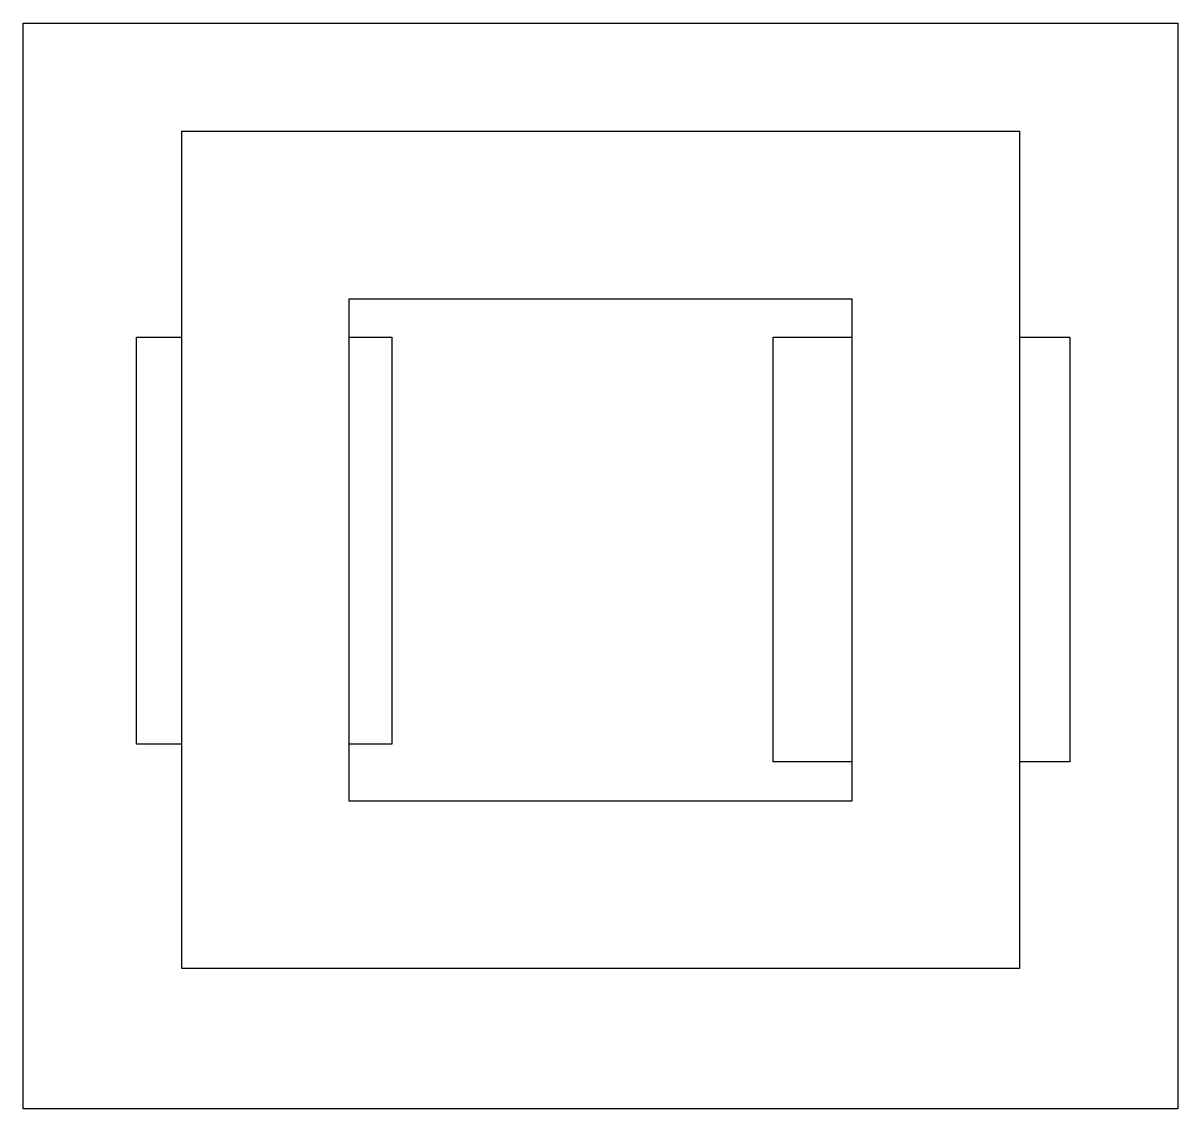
# Model space of a CAD drawing. Header units: millimetres. Extents: x 2322.8 to 2391.8, y 1660.2 to 1725.
import ezdxf

# ---------------------------------------------------------------- set-up
doc = ezdxf.new("R2010")
doc.units = ezdxf.units.MM

msp = doc.modelspace()

# ---------------------------------------------------------------- linework, layer by layer
for points in [[(2322.838, 1724.994), (2391.754, 1724.994), (2391.754, 1660.157), (2322.838, 1660.157)], [(2342.303, 1708.532), (2372.303, 1708.532), (2372.303, 1698.532), (2372.303, 1678.532), (2342.303, 1678.532)]]:
    msp.add_lwpolyline(points, close=True)
for points in [[(2332.303, 1718.532), (2382.303, 1718.532), (2382.303, 1698.532), (2382.303, 1668.532), (2332.303, 1668.532), (2332.303, 1718.532)], [(2332.303, 1681.94), (2329.598, 1681.94), (2329.598, 1706.237), (2332.303, 1706.237)], [(2342.303, 1706.237), (2344.849, 1706.237), (2344.849, 1681.94), (2342.303, 1681.94)], [(2372.303, 1680.876), (2367.597, 1680.876), (2367.597, 1706.237), (2372.303, 1706.237)], [(2382.303, 1706.237), (2385.307, 1706.237), (2385.307, 1680.876), (2382.303, 1680.876)]]:
    msp.add_lwpolyline(points)

doc.saveas('drawing.dxf')
